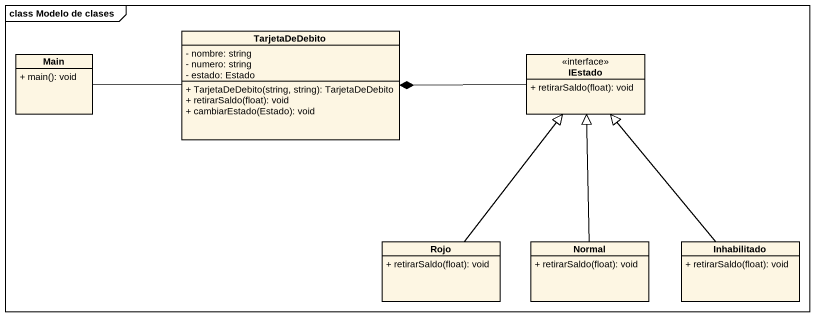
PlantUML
@startuml
mainframe class Modelo de clases
hide circle
hide empty members
skinparam classAttributeIconSize 0
class TarjetaDeDebito {
  - nombre: string
  - numero: string
  - estado: Estado
  + TarjetaDeDebito(string, string): TarjetaDeDebito
  + retirarSaldo(float): void
  + cambiarEstado(Estado): void
}
class Main {
  + main(): void
}
class IEstado <<interface>> {
  + retirarSaldo(float): void
}
class Rojo {
  + retirarSaldo(float): void
}
class Normal {
  + retirarSaldo(float): void
}
class Inhabilitado {
  + retirarSaldo(float): void
}
Main -right- TarjetaDeDebito
IEstado -left-* TarjetaDeDebito
Rojo -up-|> IEstado
Normal -up-|> IEstado
Inhabilitado -up-|> IEstado
@enduml
